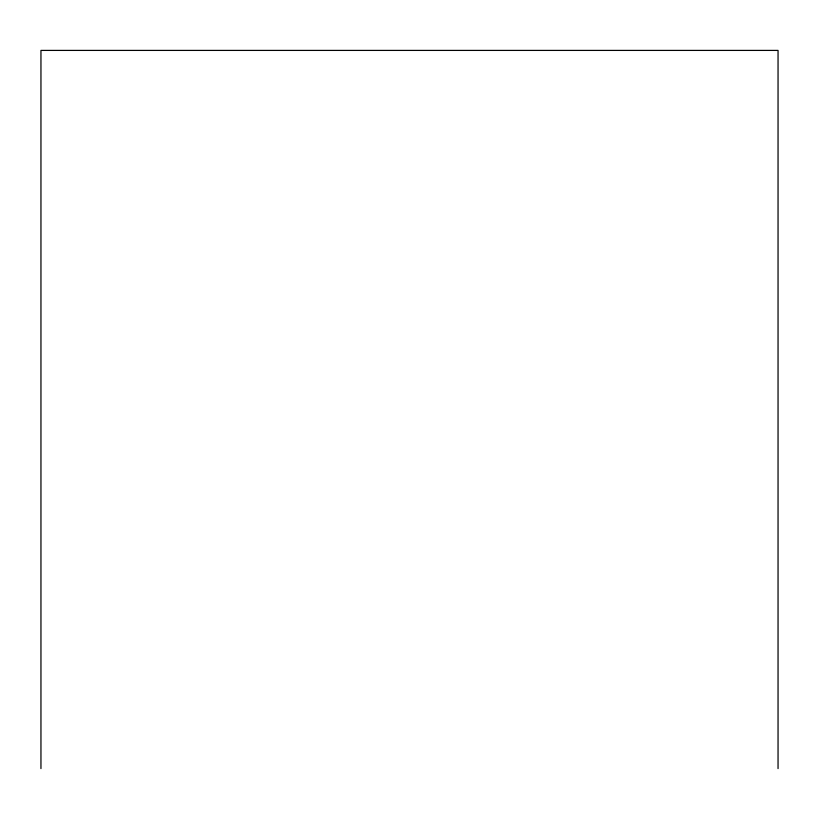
<?xml version="1.0" encoding="UTF-8"?>
<svg xmlns="http://www.w3.org/2000/svg" width="819" height="819" viewBox="0 0 819 819"><rect width="100%" height="100%" fill="white"/><g stroke="black" fill="none" stroke-linecap="round" stroke-linejoin="round"><path stroke-width="1.23" d="M778.05 768.591L778.05 50.409L40.95 50.409L40.95 768.591"/></g></svg>
